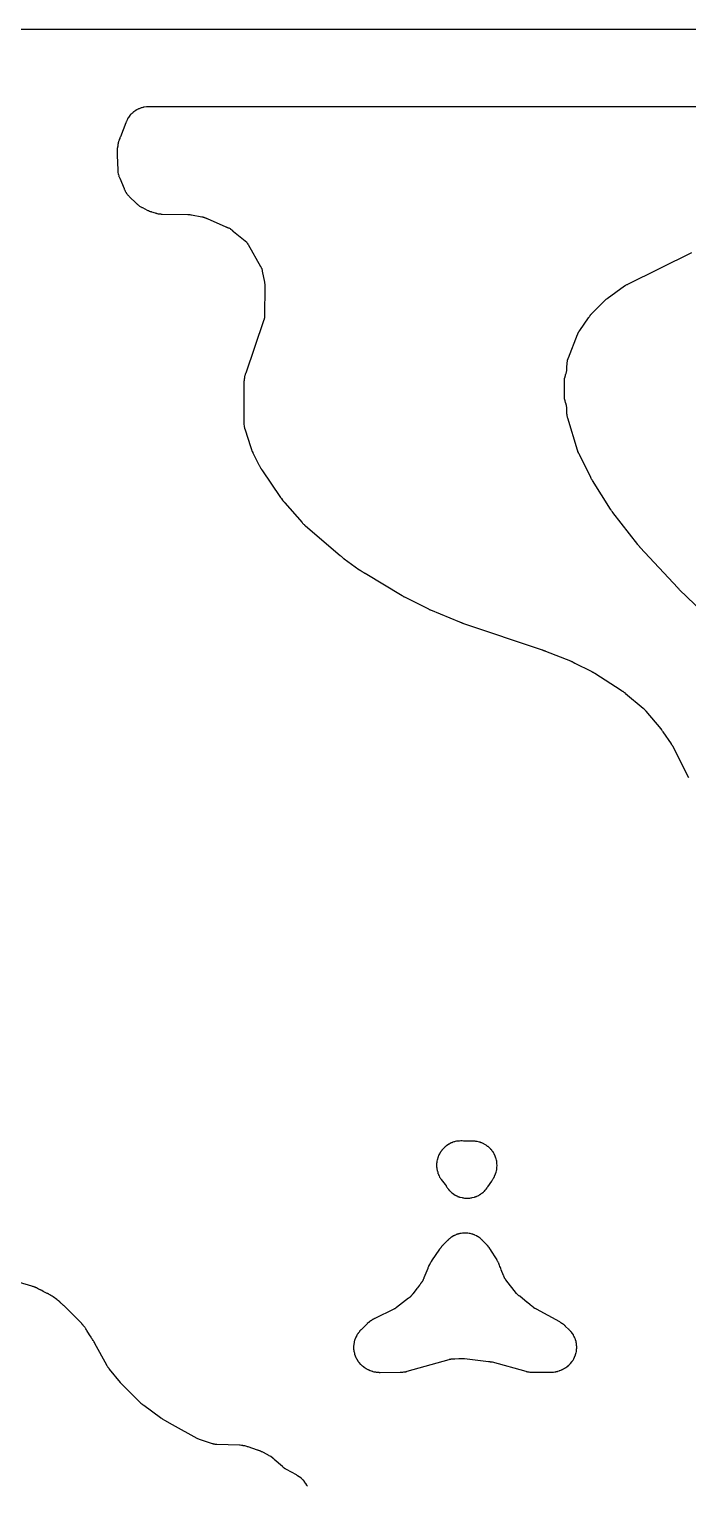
# Model space of a CAD drawing. Header units: millimetres. Extents: x 0 to 300, y 0 to 300.
# Drawn here: x 103.8 to 171.6, y 150 to 300.1 of the extents above; entities that cross this region are included whole.
import ezdxf

# ---------------------------------------------------------------- set-up
doc = ezdxf.new("R2010")
doc.units = ezdxf.units.MM
doc.layers.add('CUT', color=7, linetype='CONTINUOUS')

msp = doc.modelspace()

# ---------------------------------------------------------------- linework, layer by layer
at = {"layer": 'CUT'}
for points in [[(0.57, 300.05), (299.43, 300.05)], [(180.23, 292.05), (116.07, 292.05), (116.03, 292.05), (115.89, 292.04), (115.86, 292.04), (115.62, 292.01), (115.56, 292), (115.55, 291.99), (115.52, 291.98), (115.51, 291.98), (115.41, 291.96), (115.33, 291.93), (115.11, 291.85), (115.05, 291.83), (115.01, 291.81), (114.93, 291.77), (114.89, 291.75), (114.88, 291.75), (114.84, 291.73), (114.79, 291.69), (114.76, 291.67), (114.73, 291.66), (114.73, 291.65), (114.71, 291.64), (114.7, 291.63), (114.66, 291.6), (114.56, 291.52), (114.55, 291.51), (114.51, 291.49), (114.48, 291.46), (114.46, 291.45), (114.42, 291.41), (114.37, 291.36), (114.32, 291.32), (114.27, 291.28), (114.23, 291.24), (114.13, 291.11), (114.12, 291.09), (113.99, 290.91), (113.97, 290.87), (113.91, 290.77), (113.87, 290.71), (113.85, 290.65), (113.84, 290.62), (113.81, 290.55), (113.8, 290.53), (113.78, 290.49), (113.77, 290.47), (113.77, 290.46), (113.75, 290.41), (113.75, 290.4), (113.19, 288.95), (113.18, 288.93), (113.14, 288.85), (113.13, 288.81), (113.12, 288.8), (113.12, 288.79), (113.07, 288.67), (113.06, 288.64), (113.05, 288.61), (113, 288.47), (113, 288.46), (112.99, 288.43), (112.99, 288.42), (112.97, 288.37), (112.97, 288.36), (112.97, 288.34), (112.96, 288.31), (112.96, 288.3), (112.95, 288.26), (112.93, 288.18), (112.93, 288.11), (112.93, 288.1), (112.91, 287.97), (112.91, 287.95), (112.9, 287.93), (112.89, 287.89), (112.88, 287.84), (112.87, 287.78), (112.85, 287.54), (112.85, 287.49), (112.85, 287.42), (112.84, 287.23), (112.84, 287.2), (112.84, 287.07), (112.84, 287.04), (112.91, 285.57), (112.91, 285.5), (112.91, 285.44), (112.92, 285.38), (112.92, 285.37), (112.92, 285.36), (112.93, 285.32), (112.97, 285.12), (112.98, 285.09), (113.02, 284.94), (113.03, 284.93), (113.04, 284.88), (113.06, 284.82), (113.08, 284.78), (113.08, 284.77), (113.12, 284.69), (113.57, 283.64), (113.58, 283.6), (113.59, 283.57), (113.61, 283.52), (113.63, 283.47), (113.69, 283.37), (113.72, 283.3), (113.75, 283.25), (113.78, 283.21), (113.79, 283.19), (113.81, 283.17), (113.83, 283.13), (113.86, 283.09), (113.93, 283.01), (113.97, 282.96), (114.01, 282.92), (114.02, 282.92), (114.06, 282.87), (114.09, 282.82), (114.14, 282.78), (114.8, 282.14), (114.82, 282.13), (114.83, 282.12), (114.85, 282.1), (114.87, 282.07), (114.96, 281.99), (115, 281.96), (115.17, 281.83), (115.23, 281.79), (115.35, 281.72), (115.38, 281.7), (115.4, 281.69), (115.43, 281.68), (115.45, 281.67), (115.95, 281.41), (116.01, 281.38), (116.05, 281.37), (116.06, 281.36), (116.07, 281.36), (116.1, 281.34), (116.15, 281.31), (116.2, 281.29), (116.26, 281.27), (116.3, 281.26), (116.32, 281.25), (116.35, 281.25), (116.4, 281.23), (116.78, 281.12), (116.84, 281.1), (116.9, 281.08), (116.93, 281.07), (116.99, 281.05), (117.06, 281.04), (117.11, 281.04), (117.12, 281.04), (117.13, 281.04), (117.24, 281.02), (117.28, 281.01), (117.29, 281.01), (117.33, 281.01), (117.38, 281), (117.44, 281), (117.48, 281), (120.12, 280.95), (120.16, 280.95), (120.2, 280.94), (120.27, 280.94), (120.35, 280.94), (120.44, 280.93), (120.51, 280.93), (121.57, 280.72), (121.6, 280.71), (121.64, 280.7), (121.65, 280.7), (121.66, 280.7), (121.67, 280.7), (121.71, 280.69), (121.72, 280.68), (121.77, 280.67), (121.78, 280.67), (121.8, 280.67), (121.82, 280.66), (121.83, 280.66), (121.85, 280.65), (121.91, 280.63), (121.93, 280.63), (121.94, 280.63), (121.98, 280.6), (122.03, 280.58), (122.09, 280.56), (122.12, 280.55), (124.04, 279.7), (124.09, 279.67), (124.11, 279.66), (124.13, 279.65), (124.14, 279.65), (124.15, 279.64), (124.23, 279.61), (124.24, 279.61), (124.25, 279.61), (124.26, 279.6), (124.29, 279.59), (124.32, 279.58), (124.35, 279.57), (124.37, 279.57), (124.41, 279.55), (124.43, 279.54), (124.44, 279.54), (124.48, 279.5), (124.49, 279.49), (124.52, 279.47), (124.53, 279.47), (124.53, 279.46), (124.54, 279.46), (124.55, 279.45), (124.57, 279.43), (124.59, 279.41), (124.6, 279.41), (124.62, 279.39), (124.64, 279.37), (124.66, 279.36), (124.69, 279.33), (124.7, 279.33), (124.71, 279.32), (124.72, 279.31), (124.74, 279.29), (124.75, 279.27), (124.76, 279.27), (124.78, 279.24), (124.82, 279.2), (126.03, 278.23), (126.05, 278.22), (126.06, 278.21), (126.08, 278.2), (126.12, 278.16), (126.16, 278.13), (126.17, 278.12), (126.21, 278.08), (126.25, 278.01), (126.32, 277.9), (126.34, 277.87), (127.62, 275.61), (127.63, 275.6), (127.64, 275.59), (127.65, 275.57), (127.67, 275.51), (127.68, 275.5), (127.68, 275.49), (127.69, 275.48), (127.7, 275.45), (127.74, 275.38), (127.76, 275.33), (127.78, 275.26), (127.78, 275.23), (127.79, 275.18), (127.8, 275.13), (128.02, 273.98), (128.02, 273.97), (128.03, 273.93), (128.03, 273.9), (128.05, 273.81), (128.06, 273.72), (128.06, 273.69), (128.06, 273.64), (128.07, 273.56), (128.04, 270.5), (128.04, 270.49), (128.04, 270.46), (128.04, 270.45), (128.03, 270.38), (128.03, 270.37), (128.02, 270.32), (128.02, 270.29), (128.02, 270.28), (128.01, 270.26), (128.01, 270.24), (128, 270.22), (128, 270.2), (128, 270.19), (127.99, 270.17), (127.98, 270.14), (127.97, 270.11), (127.96, 270.08), (127.94, 270.03), (127.94, 270.02), (126.09, 264.6), (126.08, 264.58), (126.06, 264.53), (126.05, 264.5), (126.04, 264.47), (126, 264.35), (125.98, 264.29), (125.97, 264.22), (125.97, 264.17), (125.97, 264.16), (125.96, 264.08), (125.95, 264.05), (125.93, 263.99), (125.92, 263.92), (125.92, 263.86), (125.92, 263.85), (125.91, 263.76), (125.91, 263.71), (125.91, 263.66), (125.9, 259.6), (125.9, 259.55), (125.9, 259.51), (125.91, 259.36), (125.91, 259.33), (125.93, 259.2), (125.93, 259.15), (125.93, 259.14), (125.94, 259.07), (125.96, 259.01), (125.98, 258.96), (126.01, 258.84), (126.02, 258.81), (126.03, 258.78), (126.59, 257.06), (126.6, 257.02), (126.6, 257.01), (126.6, 257), (126.6, 256.99), (126.61, 256.98), (126.61, 256.96), (126.62, 256.95), (126.63, 256.93), (126.63, 256.92), (126.64, 256.9), (126.64, 256.89), (126.65, 256.87), (126.66, 256.84), (126.66, 256.83), (126.67, 256.83), (126.67, 256.82), (126.67, 256.81), (126.67, 256.8), (126.68, 256.79), (126.68, 256.77), (126.68, 256.76), (126.69, 256.74), (126.7, 256.7), (126.72, 256.65), (126.73, 256.63), (126.76, 256.56), (126.81, 256.45), (126.82, 256.41), (127.44, 255.17), (127.47, 255.13), (127.5, 255.08), (127.66, 254.81), (127.67, 254.8), (127.68, 254.78), (127.69, 254.75), (127.71, 254.7), (127.74, 254.65), (129.67, 251.81), (129.71, 251.77), (129.73, 251.75), (129.75, 251.73), (129.76, 251.72), (129.77, 251.7), (129.88, 251.54), (129.91, 251.5), (129.93, 251.49), (129.94, 251.48), (129.96, 251.44), (130, 251.4), (130.05, 251.36), (130.07, 251.35), (130.07, 251.34), (130.09, 251.31), (130.1, 251.31), (130.11, 251.29), (130.13, 251.28), (130.13, 251.27), (131.91, 249.22), (131.94, 249.17), (131.97, 249.13), (132.01, 249.1), (132.02, 249.09), (132.05, 249.07), (132.06, 249.05), (132.11, 249.01), (132.13, 248.99), (132.15, 248.96), (132.23, 248.89), (132.24, 248.88), (135.81, 245.83), (135.85, 245.81), (135.87, 245.79), (135.93, 245.75), (135.95, 245.74), (135.99, 245.69), (136, 245.69), (136.04, 245.65), (136.07, 245.62), (136.09, 245.61), (136.13, 245.57), (136.17, 245.54), (136.18, 245.53), (136.2, 245.52), (136.23, 245.5), (137.75, 244.39), (137.76, 244.39), (137.78, 244.38), (137.79, 244.37), (137.83, 244.34), (137.86, 244.31), (137.9, 244.28), (137.95, 244.25), (137.98, 244.24), (138, 244.22), (138.01, 244.22), (138.02, 244.21), (138.05, 244.2), (138.07, 244.18), (138.09, 244.17), (138.12, 244.15), (138.19, 244.1), (138.25, 244.07), (138.27, 244.06), (138.3, 244.05), (138.34, 244.02), (138.36, 244.01), (138.38, 244), (142.21, 241.71), (142.24, 241.69), (142.3, 241.64), (142.31, 241.63), (142.33, 241.62), (142.37, 241.59), (142.43, 241.56), (144.79, 240.4), (144.84, 240.36), (144.9, 240.33), (144.94, 240.32), (144.95, 240.31), (144.96, 240.31), (144.98, 240.29), (145, 240.28), (145.08, 240.25), (145.12, 240.24), (148.1, 238.99), (148.18, 238.96), (148.2, 238.96), (148.21, 238.95), (148.27, 238.93), (148.28, 238.93), (148.29, 238.93), (148.3, 238.92), (148.34, 238.91), (148.37, 238.89), (148.39, 238.88), (148.4, 238.88), (148.43, 238.86), (148.44, 238.86), (148.47, 238.85), (148.51, 238.83), (156.62, 236.13), (156.67, 236.11), (156.7, 236.09), (156.72, 236.09), (156.73, 236.08), (156.75, 236.07), (156.77, 236.06), (156.78, 236.06), (156.79, 236.05), (156.82, 236.04), (156.85, 236.03), (156.87, 236.02), (156.88, 236.02), (156.9, 236.01), (156.93, 236), (156.96, 235.99), (159.54, 234.97), (159.56, 234.97), (159.59, 234.96), (159.59, 234.95), (159.61, 234.94), (159.62, 234.94), (159.63, 234.93), (159.67, 234.92), (159.68, 234.92), (159.69, 234.91), (159.7, 234.91), (159.71, 234.9), (159.72, 234.9), (159.76, 234.87), (159.79, 234.86), (159.82, 234.84), (159.85, 234.83), (159.86, 234.82), (159.88, 234.81), (159.9, 234.79), (159.95, 234.76), (159.97, 234.75), (160, 234.74), (161.66, 233.91), (161.67, 233.91), (161.69, 233.9), (161.71, 233.89), (161.72, 233.88), (161.75, 233.87), (161.77, 233.85), (161.79, 233.84), (161.8, 233.84), (161.82, 233.83), (161.83, 233.83), (161.84, 233.82), (161.85, 233.82), (161.86, 233.81), (161.87, 233.81), (161.88, 233.8), (161.89, 233.8), (161.9, 233.79), (161.91, 233.79), (161.93, 233.77), (161.95, 233.76), (161.96, 233.75), (161.97, 233.75), (161.98, 233.74), (161.99, 233.74), (162, 233.73), (162.02, 233.72), (162.03, 233.72), (162.04, 233.71), (162.05, 233.71), (162.06, 233.7), (164.75, 231.95), (164.76, 231.94), (164.77, 231.93), (164.79, 231.92), (164.82, 231.9), (164.84, 231.89), (164.85, 231.89), (164.87, 231.87), (164.89, 231.87), (164.9, 231.86), (164.92, 231.85), (164.93, 231.85), (164.95, 231.82), (164.99, 231.8), (165, 231.8), (165.01, 231.79), (165.03, 231.77), (165.04, 231.77), (165.04, 231.76), (165.06, 231.75), (165.08, 231.73), (165.09, 231.72), (165.11, 231.71), (165.12, 231.7), (165.13, 231.69), (165.16, 231.67), (165.19, 231.65), (165.19, 231.64), (165.22, 231.62), (167.01, 230.12), (167.07, 230.07), (167.08, 230.06), (167.1, 230.05), (167.12, 230.02), (167.14, 229.99), (167.18, 229.94), (167.22, 229.9), (167.25, 229.87), (167.29, 229.83), (167.3, 229.81), (168.84, 227.98), (168.91, 227.89), (168.96, 227.83), (168.99, 227.77), (169, 227.74), (169.04, 227.67), (169.9, 226.42), (169.9, 226.41), (169.92, 226.4), (169.92, 226.39), (169.93, 226.37), (169.95, 226.35), (169.97, 226.33), (169.97, 226.32), (169.99, 226.29), (170, 226.28), (170.01, 226.27), (170.02, 226.26), (170.04, 226.23), (170.04, 226.22), (170.07, 226.19), (170.08, 226.18), (170.08, 226.17), (170.09, 226.14), (170.1, 226.12), (170.12, 226.09), (170.14, 226.05), (170.16, 226), (170.17, 225.99), (170.18, 225.95), (171.69, 222.97)], [(182.37, 231.21), (170.78, 242.31), (170.77, 242.31), (170.73, 242.35), (170.68, 242.4), (170.67, 242.4), (170.67, 242.41), (170.63, 242.46), (170.6, 242.5), (166.73, 246.66), (166.71, 246.69), (166.7, 246.69), (166.69, 246.7), (166.69, 246.71), (166.67, 246.73), (166.65, 246.75), (166.61, 246.79), (166.61, 246.8), (166.59, 246.82), (166.57, 246.84), (166.55, 246.87), (166.51, 246.91), (166.47, 246.96), (163.91, 250.25), (163.88, 250.28), (163.88, 250.29), (163.86, 250.32), (163.83, 250.36), (163.82, 250.37), (163.8, 250.4), (163.77, 250.44), (163.73, 250.5), (163.71, 250.52), (163.7, 250.54), (163.7, 250.55), (163.68, 250.57), (163.67, 250.6), (161.8, 253.55), (161.76, 253.61), (161.75, 253.62), (161.74, 253.64), (161.73, 253.65), (161.71, 253.68), (161.7, 253.69), (161.67, 253.78), (161.64, 253.86), (160.46, 256.24), (160.43, 256.29), (160.39, 256.35), (160.38, 256.36), (160.35, 256.43), (160.31, 256.53), (160.31, 256.54), (160.3, 256.56), (160.29, 256.59), (160.28, 256.61), (160.28, 256.62), (160.27, 256.64), (160.26, 256.66), (160.26, 256.67), (160.25, 256.69), (159.25, 259.99), (159.23, 260.03), (159.23, 260.05), (159.22, 260.07), (159.22, 260.1), (159.22, 260.11), (159.21, 260.18), (159.21, 260.23), (159.19, 260.32), (159.18, 260.41), (159.18, 260.43), (159.18, 260.45), (159.16, 260.94), (159.16, 261.01), (159.16, 261.07), (159.15, 261.12), (159.14, 261.17), (159.14, 261.2), (159.13, 261.25), (159.12, 261.3), (159.11, 261.35), (159.09, 261.4), (159.08, 261.41), (159.04, 261.58), (159.04, 261.59), (158.99, 261.78), (158.98, 261.81), (158.97, 261.83), (158.97, 261.84), (158.96, 261.87), (158.96, 261.89), (158.95, 261.9), (158.94, 261.94), (158.93, 261.97), (158.92, 262.02), (158.92, 262.05), (158.91, 262.18), (158.91, 263.83), (158.92, 263.9), (158.93, 263.96), (158.94, 264.02), (158.94, 264.05), (158.94, 264.08), (158.94, 264.09), (158.95, 264.11), (158.95, 264.12), (158.96, 264.14), (158.97, 264.17), (158.98, 264.2), (158.98, 264.22), (158.99, 264.25), (158.99, 264.26), (158.99, 264.27), (159, 264.3), (159.01, 264.34), (159.03, 264.42), (159.03, 264.43), (159.07, 264.54), (159.08, 264.57), (159.09, 264.6), (159.11, 264.66), (159.13, 264.72), (159.14, 264.77), (159.14, 264.78), (159.14, 264.79), (159.15, 264.85), (159.15, 264.91), (159.15, 264.92), (159.16, 265.04), (159.16, 265.05), (159.16, 265.08), (159.16, 265.09), (159.21, 265.74), (159.21, 265.75), (159.22, 265.83), (159.22, 265.85), (159.22, 265.89), (159.23, 265.91), (159.24, 265.96), (159.24, 265.97), (159.25, 265.99), (159.26, 266.03), (159.27, 266.05), (159.29, 266.1), (159.31, 266.15), (159.32, 266.2), (160.26, 268.58), (160.28, 268.61), (160.29, 268.63), (160.29, 268.64), (160.31, 268.68), (160.31, 268.69), (160.32, 268.71), (160.32, 268.72), (160.33, 268.74), (160.33, 268.75), (160.34, 268.76), (160.34, 268.77), (160.35, 268.78), (160.35, 268.79), (160.36, 268.8), (160.37, 268.81), (160.37, 268.82), (160.38, 268.83), (160.39, 268.84), (160.4, 268.86), (160.42, 268.89), (160.42, 268.9), (160.43, 268.91), (160.43, 268.92), (160.44, 268.93), (160.46, 268.95), (160.47, 268.98), (160.48, 268.99), (160.48, 269), (160.49, 269.01), (161.4, 270.32), (161.41, 270.33), (161.46, 270.39), (161.5, 270.45), (161.52, 270.48), (161.54, 270.51), (161.56, 270.55), (161.57, 270.56), (161.6, 270.59), (161.61, 270.61), (161.64, 270.64), (161.65, 270.65), (161.69, 270.7), (161.71, 270.73), (161.73, 270.75), (161.74, 270.75), (163.08, 272.11), (163.12, 272.15), (163.13, 272.16), (163.17, 272.2), (163.18, 272.2), (163.19, 272.21), (163.23, 272.24), (163.27, 272.28), (163.28, 272.28), (163.32, 272.32), (165.1, 273.6), (165.11, 273.6), (165.12, 273.61), (165.17, 273.63), (165.22, 273.66), (165.23, 273.67), (165.24, 273.67), (165.29, 273.7), (165.35, 273.74), (165.4, 273.76), (165.44, 273.78), (172.02, 277.03)], [(132.46, 149.96), (132.43, 150), (132.43, 150.01), (132.41, 150.04), (132.4, 150.05), (132.39, 150.06), (132.28, 150.25), (132.26, 150.29), (132.16, 150.43), (132.13, 150.46), (132.03, 150.58), (131.99, 150.62), (131.95, 150.66), (131.83, 150.76), (131.81, 150.78), (131.65, 150.9), (131.61, 150.93), (131.43, 151.04), (131.38, 151.08), (131.32, 151.12), (130.3, 151.67), (130.23, 151.71), (130.22, 151.72), (130.2, 151.73), (130.19, 151.74), (130.18, 151.74), (130.16, 151.75), (130.16, 151.76), (130.14, 151.77), (130.13, 151.77), (130.12, 151.78), (130.11, 151.79), (130.1, 151.8), (130.09, 151.8), (130.08, 151.81), (130.07, 151.82), (130.02, 151.85), (130.01, 151.86), (130, 151.87), (130, 151.88), (129.96, 151.92), (129.91, 151.96), (129.9, 151.96), (129.9, 151.97), (129.89, 151.98), (129.87, 151.99), (129.04, 152.73), (129.03, 152.73), (128.99, 152.77), (128.94, 152.81), (128.93, 152.81), (128.92, 152.83), (128.87, 152.87), (128.67, 153.02), (128.62, 153.05), (128.52, 153.11), (128.47, 153.14), (128.42, 153.16), (128.39, 153.17), (128.38, 153.18), (128.37, 153.18), (127.79, 153.49), (127.75, 153.5), (127.75, 153.51), (127.74, 153.51), (127.73, 153.52), (127.72, 153.52), (127.7, 153.53), (127.66, 153.56), (127.62, 153.57), (127.6, 153.58), (127.57, 153.59), (127.55, 153.6), (127.54, 153.6), (127.42, 153.65), (127.38, 153.66), (127.36, 153.67), (127.35, 153.67), (127.34, 153.67), (127.31, 153.68), (126.34, 154.01), (126.3, 154.02), (126.26, 154.03), (126.2, 154.05), (126.01, 154.11), (125.95, 154.13), (125.88, 154.14), (125.85, 154.14), (125.82, 154.14), (125.79, 154.15), (125.76, 154.16), (125.67, 154.17), (125.65, 154.17), (125.53, 154.18), (125.48, 154.18), (125.46, 154.18), (123.13, 154.25), (123.11, 154.25), (123.06, 154.25), (123.03, 154.26), (122.97, 154.27), (122.96, 154.27), (122.89, 154.28), (122.87, 154.28), (122.86, 154.29), (122.81, 154.3), (122.79, 154.3), (122.77, 154.31), (122.74, 154.32), (122.68, 154.34), (121.35, 154.79), (121.25, 154.82), (121.17, 154.85), (121.11, 154.88), (118.55, 156.27), (117.77, 156.74), (117.53, 156.88), (117.51, 156.89), (117.39, 156.96), (117.38, 156.97), (117.37, 156.98), (117.36, 156.98), (117.35, 156.99), (117.33, 157), (115.6, 158.27), (115.58, 158.29), (115.56, 158.31), (115.54, 158.32), (115.51, 158.35), (115.46, 158.38), (115.45, 158.38), (115.43, 158.4), (115.41, 158.41), (115.41, 158.42), (115.39, 158.43), (115.38, 158.43), (115.36, 158.45), (115.35, 158.45), (115.34, 158.46), (115.33, 158.47), (115.33, 158.48), (115.32, 158.48), (115.31, 158.49), (115.31, 158.5), (115.29, 158.52), (115.27, 158.54), (113.24, 160.58), (113.2, 160.62), (113.2, 160.63), (112.07, 162.03), (112.06, 162.03), (112.05, 162.04), (112.04, 162.05), (112.04, 162.06), (112.03, 162.07), (112, 162.12), (111.96, 162.17), (111.93, 162.2), (111.91, 162.22), (111.91, 162.23), (111.9, 162.24), (111.89, 162.25), (111.88, 162.26), (111.86, 162.29), (111.85, 162.3), (111.85, 162.31), (111.82, 162.37), (111.8, 162.4), (111.79, 162.41), (111.79, 162.42), (111.78, 162.43), (110.57, 164.68), (110.54, 164.73), (110.5, 164.78), (110.47, 164.83), (110.46, 164.86), (110.45, 164.88), (110.42, 164.93), (110.38, 164.98), (110.31, 165.06), (110.27, 165.13), (110.26, 165.16), (110.25, 165.18), (110.22, 165.22), (110.19, 165.27), (110.17, 165.3), (110, 165.55), (109.99, 165.56), (109.74, 166), (109.73, 166.02), (109.7, 166.06), (109.7, 166.07), (109.62, 166.19), (109.6, 166.23), (109.59, 166.24), (109.59, 166.25), (109.57, 166.29), (109.53, 166.33), (109.49, 166.37), (109.49, 166.38), (109.46, 166.41), (109.45, 166.43), (109.39, 166.5), (109.38, 166.5), (109.37, 166.51), (109.35, 166.55), (109.31, 166.59), (109.24, 166.66), (109.23, 166.67), (109.22, 166.68), (109.22, 166.69), (109.2, 166.71), (109.13, 166.79), (109.11, 166.82), (109.09, 166.85), (109.05, 166.9), (109.01, 166.94), (108.97, 166.98), (108.94, 167), (108.92, 167.02), (108.9, 167.04), (108.9, 167.05), (108.04, 167.89), (107.39, 168.55), (107.34, 168.59), (107.3, 168.62), (107.29, 168.63), (107.26, 168.64), (107.25, 168.65), (107.23, 168.67), (107.21, 168.69), (107.19, 168.71), (107.15, 168.75), (107.1, 168.8), (107.06, 168.84), (107.03, 168.86), (107.01, 168.88), (106.99, 168.9), (106.97, 168.93), (106.88, 169.01), (106.86, 169.03), (106.82, 169.06), (106.71, 169.14), (106.69, 169.15), (106.66, 169.17), (106.63, 169.19), (106.25, 169.48), (106.22, 169.5), (106.19, 169.52), (106.18, 169.53), (106.1, 169.58), (106.09, 169.58), (106.04, 169.61), (105.91, 169.69), (105.86, 169.72), (105.85, 169.72), (105.82, 169.74), (105.81, 169.75), (105.8, 169.76), (105.78, 169.77), (105.76, 169.78), (105.7, 169.8), (105.68, 169.81), (105.64, 169.82), (105.25, 170.03), (105.09, 170.12), (105.03, 170.15), (105.02, 170.15), (105, 170.16), (104.99, 170.16), (104.99, 170.17), (104.98, 170.17), (104.97, 170.18), (104.92, 170.2), (104.91, 170.2), (104.85, 170.23), (104.83, 170.24), (104.8, 170.26), (104.71, 170.31), (104.69, 170.32), (104.68, 170.33), (104.67, 170.34), (104.66, 170.34), (104.62, 170.37), (104.58, 170.39), (104.57, 170.39), (104.54, 170.4), (104.53, 170.41), (104.52, 170.41), (104.47, 170.43), (104.46, 170.43), (104.45, 170.43), (104.44, 170.44), (104.42, 170.45), (104.41, 170.45), (104.38, 170.46), (104.34, 170.48), (104.3, 170.49), (104.26, 170.51), (104.2, 170.53), (104.14, 170.55), (104.08, 170.56), (101.88, 171.22)]]:
    msp.add_lwpolyline(points, dxfattribs=at)
for points in [[(145.83, 182.4), (145.87, 182.3), (145.88, 182.26), (145.88, 182.25), (145.89, 182.23), (145.89, 182.22), (145.89, 182.2), (145.89, 182.19), (145.91, 182.15), (145.91, 182.14), (145.93, 182.1), (145.93, 182.09), (145.93, 182.08), (145.95, 182.04), (145.95, 182.03), (145.96, 182.01), (145.97, 181.99), (145.98, 181.98), (145.99, 181.96), (146.01, 181.92), (146.06, 181.81), (146.09, 181.77), (146.09, 181.76), (146.1, 181.75), (146.11, 181.72), (146.15, 181.67), (146.18, 181.61), (146.2, 181.6), (146.21, 181.59), (146.23, 181.57), (146.23, 181.56), (146.62, 181.03), (146.72, 180.9), (146.73, 180.89), (146.74, 180.87), (146.74, 180.86), (146.75, 180.86), (146.75, 180.85), (146.75, 180.84), (146.76, 180.82), (146.78, 180.8), (146.79, 180.77), (146.83, 180.72), (146.89, 180.66), (146.91, 180.63), (146.92, 180.62), (146.94, 180.6), (146.94, 180.59), (146.95, 180.57), (146.96, 180.56), (146.98, 180.54), (146.98, 180.53), (146.99, 180.52), (147, 180.51), (147.01, 180.5), (147.02, 180.48), (147.02, 180.47), (147.04, 180.46), (147.06, 180.44), (147.06, 180.43), (147.07, 180.43), (147.08, 180.42), (147.09, 180.41), (147.1, 180.4), (147.11, 180.39), (147.11, 180.38), (147.12, 180.38), (147.14, 180.36), (147.15, 180.35), (147.16, 180.34), (147.17, 180.33), (147.21, 180.28), (147.26, 180.24), (147.31, 180.2), (147.32, 180.19), (147.48, 180.07), (147.53, 180.04), (147.68, 179.95), (147.74, 179.91), (147.75, 179.91), (147.76, 179.91), (147.77, 179.9), (147.78, 179.9), (147.79, 179.89), (147.8, 179.89), (147.82, 179.87), (147.9, 179.83), (147.91, 179.82), (147.92, 179.82), (147.95, 179.81), (147.97, 179.8), (148.01, 179.79), (148.02, 179.78), (148.04, 179.78), (148.05, 179.77), (148.09, 179.76), (148.11, 179.75), (148.16, 179.74), (148.17, 179.74), (148.18, 179.74), (148.38, 179.69), (148.45, 179.67), (148.5, 179.67), (148.52, 179.67), (148.53, 179.67), (148.63, 179.65), (148.67, 179.64), (148.69, 179.64), (148.72, 179.64), (148.73, 179.64), (148.85, 179.63), (148.93, 179.63), (149.06, 179.64), (149.07, 179.64), (149.1, 179.64), (149.12, 179.64), (149.16, 179.65), (149.26, 179.67), (149.27, 179.67), (149.29, 179.67), (149.34, 179.67), (149.41, 179.69), (149.62, 179.74), (149.64, 179.75), (149.69, 179.76), (149.7, 179.76), (149.71, 179.76), (149.75, 179.77), (149.8, 179.79), (149.85, 179.81), (149.9, 179.83), (150.02, 179.89), (150.04, 179.9), (150.08, 179.92), (150.15, 179.96), (150.2, 180), (150.21, 180), (150.23, 180.02), (150.24, 180.02), (150.25, 180.03), (150.28, 180.05), (150.29, 180.06), (150.32, 180.07), (150.43, 180.15), (150.46, 180.18), (150.47, 180.18), (150.47, 180.19), (150.48, 180.19), (150.49, 180.2), (150.51, 180.22), (150.53, 180.23), (150.57, 180.26), (150.63, 180.32), (150.66, 180.35), (150.69, 180.37), (150.77, 180.46), (150.8, 180.5), (150.83, 180.54), (150.84, 180.55), (150.95, 180.71), (151, 180.76), (151.03, 180.81), (151.43, 181.39), (151.48, 181.46), (151.51, 181.52), (151.51, 181.53), (151.54, 181.57), (151.55, 181.59), (151.57, 181.65), (151.59, 181.67), (151.61, 181.7), (151.63, 181.72), (151.65, 181.75), (151.68, 181.79), (151.7, 181.84), (151.71, 181.88), (151.72, 181.89), (151.73, 181.92), (151.74, 181.94), (151.75, 181.98), (151.76, 182), (151.77, 182.02), (151.78, 182.03), (151.79, 182.05), (151.79, 182.06), (151.8, 182.07), (151.81, 182.1), (151.82, 182.12), (151.83, 182.15), (151.83, 182.16), (151.84, 182.18), (151.85, 182.2), (151.85, 182.21), (151.86, 182.23), (151.86, 182.25), (151.87, 182.26), (151.87, 182.29), (151.88, 182.3), (151.91, 182.44), (151.93, 182.49), (151.94, 182.55), (151.97, 182.79), (151.97, 182.82), (151.98, 182.97), (151.98, 183.05), (151.97, 183.18), (151.97, 183.19), (151.97, 183.22), (151.97, 183.24), (151.96, 183.28), (151.94, 183.38), (151.94, 183.39), (151.94, 183.41), (151.94, 183.46), (151.92, 183.54), (151.88, 183.7), (151.86, 183.76), (151.79, 183.97), (151.78, 183.99), (151.76, 184.04), (151.75, 184.05), (151.74, 184.07), (151.73, 184.09), (151.73, 184.1), (151.72, 184.12), (151.71, 184.13), (151.71, 184.14), (151.7, 184.15), (151.7, 184.16), (151.69, 184.18), (151.67, 184.2), (151.65, 184.24), (151.56, 184.39), (151.52, 184.45), (151.46, 184.52), (151.45, 184.54), (151.43, 184.57), (151.4, 184.6), (151.39, 184.62), (151.35, 184.66), (151.33, 184.69), (151.31, 184.71), (151.27, 184.76), (151.23, 184.8), (151.18, 184.84), (151.13, 184.88), (151.09, 184.91), (151.08, 184.91), (151.05, 184.94), (151.05, 184.95), (151.01, 184.97), (150.86, 185.08), (150.79, 185.13), (150.64, 185.21), (150.61, 185.23), (150.41, 185.32), (150.38, 185.33), (150.36, 185.34), (150.33, 185.35), (150.3, 185.36), (150.27, 185.37), (150.25, 185.38), (150.24, 185.38), (150.23, 185.39), (150.22, 185.39), (150.21, 185.39), (150.18, 185.4), (150.16, 185.4), (149.94, 185.46), (149.86, 185.48), (149.79, 185.48), (149.78, 185.48), (149.71, 185.49), (149.67, 185.49), (149.47, 185.5), (149.43, 185.5), (148.86, 185.49), (148.78, 185.49), (148.75, 185.49), (148.73, 185.5), (148.68, 185.5), (148.67, 185.5), (148.66, 185.5), (148.61, 185.51), (148.58, 185.51), (148.57, 185.51), (148.55, 185.51), (148.54, 185.51), (148.51, 185.51), (148.39, 185.53), (148.35, 185.53), (148.31, 185.53), (148.3, 185.53), (148.26, 185.53), (148.12, 185.52), (148.07, 185.52), (148.04, 185.52), (148.03, 185.52), (147.99, 185.52), (147.97, 185.52), (147.95, 185.52), (147.91, 185.51), (147.87, 185.51), (147.79, 185.5), (147.65, 185.47), (147.58, 185.45), (147.53, 185.43), (147.42, 185.39), (147.39, 185.38), (147.38, 185.37), (147.36, 185.36), (147.35, 185.36), (147.34, 185.36), (147.32, 185.35), (147.28, 185.34), (147.23, 185.32), (147.19, 185.3), (147.18, 185.29), (147.17, 185.29), (147.16, 185.28), (147.15, 185.27), (147.14, 185.26), (147.13, 185.26), (147.08, 185.23), (147.03, 185.2), (147.01, 185.19), (147, 185.18), (146.99, 185.18), (146.97, 185.17), (146.96, 185.16), (146.95, 185.16), (146.93, 185.14), (146.9, 185.12), (146.76, 185.03), (146.75, 185.03), (146.72, 185.01), (146.67, 184.97), (146.63, 184.93), (146.59, 184.89), (146.54, 184.84), (146.52, 184.82), (146.39, 184.68), (146.38, 184.67), (146.34, 184.63), (146.3, 184.58), (146.29, 184.57), (146.28, 184.56), (146.24, 184.51), (146.21, 184.48), (146.21, 184.47), (146.19, 184.44), (146.18, 184.42), (146.16, 184.38), (146.13, 184.33), (146.12, 184.32), (146.11, 184.31), (146.1, 184.29), (146.09, 184.27), (146.08, 184.26), (146.08, 184.25), (146.07, 184.24), (146.06, 184.23), (146.04, 184.2), (145.99, 184.1), (145.99, 184.09), (145.98, 184.07), (145.96, 184.03), (145.95, 184), (145.92, 183.93), (145.9, 183.86), (145.89, 183.83), (145.84, 183.65), (145.83, 183.63), (145.82, 183.59), (145.81, 183.58), (145.78, 183.44), (145.77, 183.39), (145.77, 183.38), (145.77, 183.37), (145.76, 183.31), (145.75, 183.21), (145.75, 183.15), (145.75, 182.91), (145.75, 182.86), (145.76, 182.75), (145.77, 182.69), (145.77, 182.68), (145.77, 182.67), (145.78, 182.63), (145.79, 182.62), (145.79, 182.61), (145.8, 182.56), (145.8, 182.53), (145.81, 182.48), (145.81, 182.46)], [(137.28, 163.68), (137.29, 163.64), (137.29, 163.63), (137.29, 163.61), (137.31, 163.55), (137.36, 163.4), (137.37, 163.38), (137.38, 163.35), (137.39, 163.32), (137.41, 163.28), (137.43, 163.23), (137.45, 163.2), (137.46, 163.18), (137.47, 163.17), (137.47, 163.16), (137.47, 163.15), (137.48, 163.13), (137.49, 163.12), (137.5, 163.1), (137.54, 163.04), (137.56, 163.01), (137.57, 162.99), (137.58, 162.97), (137.59, 162.96), (137.59, 162.95), (137.59, 162.94), (137.62, 162.89), (137.64, 162.87), (137.65, 162.86), (137.69, 162.81), (137.69, 162.8), (137.71, 162.78), (137.71, 162.77), (137.72, 162.75), (137.73, 162.74), (137.74, 162.74), (137.75, 162.73), (137.76, 162.71), (137.76, 162.7), (137.77, 162.69), (137.89, 162.55), (137.91, 162.54), (137.92, 162.53), (137.93, 162.52), (137.94, 162.51), (137.98, 162.47), (138.07, 162.38), (138.1, 162.36), (138.12, 162.35), (138.21, 162.29), (138.24, 162.26), (138.25, 162.25), (138.27, 162.23), (138.29, 162.21), (138.3, 162.21), (138.31, 162.2), (138.32, 162.2), (138.34, 162.19), (138.35, 162.18), (138.37, 162.17), (138.39, 162.16), (138.4, 162.15), (138.42, 162.13), (138.44, 162.12), (138.45, 162.12), (138.46, 162.11), (138.47, 162.11), (138.48, 162.1), (138.49, 162.09), (138.5, 162.09), (138.51, 162.08), (138.53, 162.07), (138.67, 162), (138.7, 161.99), (138.71, 161.99), (138.72, 161.98), (138.73, 161.97), (138.74, 161.97), (138.75, 161.96), (138.77, 161.95), (138.8, 161.94), (138.81, 161.93), (138.82, 161.93), (138.85, 161.92), (138.87, 161.9), (138.92, 161.88), (139.12, 161.81), (139.14, 161.81), (139.16, 161.8), (139.2, 161.79), (139.3, 161.76), (139.35, 161.75), (139.4, 161.74), (139.42, 161.74), (139.45, 161.73), (139.54, 161.72), (139.55, 161.72), (139.64, 161.71), (139.65, 161.71), (139.66, 161.7), (139.67, 161.7), (139.68, 161.7), (139.69, 161.7), (139.7, 161.7), (139.71, 161.7), (139.74, 161.7), (139.75, 161.7), (139.79, 161.7), (139.81, 161.7), (139.82, 161.7), (139.83, 161.69), (139.86, 161.69), (139.9, 161.69), (139.91, 161.69), (139.94, 161.69), (139.95, 161.69), (142, 161.7), (142.01, 161.7), (142.04, 161.7), (142.08, 161.7), (142.15, 161.7), (142.19, 161.71), (142.23, 161.71), (142.24, 161.71), (142.25, 161.71), (142.26, 161.72), (142.28, 161.72), (142.39, 161.74), (142.43, 161.74), (142.44, 161.74), (142.45, 161.74), (142.49, 161.74), (142.56, 161.75), (142.58, 161.76), (142.61, 161.77), (142.62, 161.77), (142.63, 161.77), (142.65, 161.78), (142.68, 161.79), (142.7, 161.79), (142.71, 161.8), (142.72, 161.8), (147.06, 163.03), (147.09, 163.04), (147.1, 163.04), (147.16, 163.06), (147.21, 163.06), (147.23, 163.07), (147.25, 163.07), (147.3, 163.07), (147.38, 163.08), (147.43, 163.09), (147.55, 163.1), (147.61, 163.1), (147.63, 163.1), (148.04, 163.12), (148.38, 163.13), (148.41, 163.13), (148.42, 163.13), (148.44, 163.13), (148.45, 163.13), (148.46, 163.13), (148.51, 163.13), (148.56, 163.12), (148.57, 163.12), (148.63, 163.11), (148.64, 163.11), (151.1, 162.81), (151.17, 162.81), (151.18, 162.81), (151.19, 162.81), (151.2, 162.81), (151.22, 162.81), (151.27, 162.79), (151.29, 162.79), (151.31, 162.79), (151.32, 162.79), (151.34, 162.78), (151.36, 162.78), (151.37, 162.78), (151.38, 162.78), (151.39, 162.77), (151.4, 162.77), (151.41, 162.77), (151.47, 162.76), (154.95, 161.8), (154.98, 161.79), (155.03, 161.78), (155.05, 161.78), (155.06, 161.77), (155.12, 161.75), (155.15, 161.75), (155.16, 161.75), (155.17, 161.75), (155.18, 161.74), (155.19, 161.74), (155.2, 161.74), (155.21, 161.74), (155.25, 161.74), (155.37, 161.72), (155.38, 161.72), (155.39, 161.71), (155.4, 161.71), (155.42, 161.71), (155.46, 161.71), (155.49, 161.71), (155.5, 161.71), (155.51, 161.71), (155.52, 161.71), (155.53, 161.7), (155.6, 161.7), (155.61, 161.7), (155.63, 161.7), (156.46, 161.7), (157.5, 161.7), (157.53, 161.7), (157.58, 161.7), (157.59, 161.7), (157.65, 161.7), (157.66, 161.7), (157.68, 161.7), (157.7, 161.7), (157.71, 161.7), (157.72, 161.71), (157.77, 161.71), (157.78, 161.71), (157.94, 161.73), (157.95, 161.73), (157.96, 161.74), (157.98, 161.74), (157.99, 161.74), (158.01, 161.75), (158.02, 161.75), (158.03, 161.76), (158.04, 161.76), (158.08, 161.77), (158.09, 161.77), (158.12, 161.78), (158.14, 161.78), (158.15, 161.78), (158.16, 161.78), (158.21, 161.79), (158.21, 161.8), (158.24, 161.81), (158.38, 161.85), (158.42, 161.87), (158.43, 161.87), (158.45, 161.88), (158.56, 161.93), (158.58, 161.93), (158.6, 161.94), (158.62, 161.95), (158.63, 161.95), (158.67, 161.97), (158.68, 161.98), (158.69, 161.98), (158.71, 161.99), (158.72, 162), (158.73, 162), (158.74, 162.01), (158.75, 162.01), (158.76, 162.01), (158.76, 162.02), (158.77, 162.02), (158.78, 162.03), (158.79, 162.04), (158.83, 162.06), (158.95, 162.12), (159, 162.15), (159.01, 162.16), (159.06, 162.19), (159.16, 162.25), (159.19, 162.28), (159.2, 162.29), (159.32, 162.4), (159.33, 162.4), (159.34, 162.41), (159.35, 162.42), (159.37, 162.43), (159.39, 162.44), (159.42, 162.48), (159.43, 162.49), (159.44, 162.5), (159.45, 162.51), (159.52, 162.57), (159.54, 162.6), (159.55, 162.62), (159.67, 162.76), (159.7, 162.81), (159.71, 162.83), (159.74, 162.87), (159.77, 162.91), (159.78, 162.92), (159.79, 162.93), (159.81, 162.96), (159.84, 163.01), (159.84, 163.02), (159.87, 163.07), (159.88, 163.09), (159.89, 163.1), (159.9, 163.12), (159.91, 163.14), (159.91, 163.15), (159.92, 163.17), (159.93, 163.18), (159.94, 163.19), (159.95, 163.22), (159.95, 163.23), (159.96, 163.26), (159.97, 163.27), (159.97, 163.28), (159.98, 163.29), (159.98, 163.3), (159.98, 163.31), (159.99, 163.33), (160, 163.35), (160.01, 163.36), (160.02, 163.38), (160.02, 163.39), (160.02, 163.41), (160.03, 163.43), (160.04, 163.44), (160.06, 163.51), (160.06, 163.52), (160.09, 163.62), (160.1, 163.65), (160.1, 163.66), (160.11, 163.67), (160.11, 163.68), (160.15, 163.86), (160.15, 163.89), (160.15, 163.91), (160.15, 163.92), (160.15, 163.93), (160.16, 163.99), (160.17, 164.09), (160.17, 164.1), (160.17, 164.11), (160.18, 164.12), (160.18, 164.15), (160.18, 164.34), (160.18, 164.39), (160.18, 164.4), (160.18, 164.41), (160.18, 164.42), (160.17, 164.43), (160.16, 164.54), (160.16, 164.55), (160.16, 164.58), (160.16, 164.59), (160.16, 164.62), (160.15, 164.68), (160.13, 164.77), (160.13, 164.79), (160.12, 164.81), (160.12, 164.82), (160.12, 164.84), (160.11, 164.87), (160.06, 165.05), (160.04, 165.1), (160.02, 165.15), (160, 165.2), (159.99, 165.22), (159.98, 165.25), (159.97, 165.27), (159.96, 165.29), (159.96, 165.3), (159.96, 165.31), (159.95, 165.33), (159.9, 165.42), (159.89, 165.43), (159.86, 165.49), (159.85, 165.51), (159.85, 165.52), (159.84, 165.54), (159.74, 165.69), (159.73, 165.7), (159.7, 165.73), (159.7, 165.74), (159.64, 165.82), (159.6, 165.87), (159.59, 165.88), (159.56, 165.91), (159.55, 165.93), (159.51, 165.97), (159.46, 166.02), (159.43, 166.05), (159.42, 166.07), (159.4, 166.09), (159.38, 166.1), (159.35, 166.13), (159.04, 166.43), (159.03, 166.44), (159.01, 166.46), (159, 166.47), (158.99, 166.47), (158.98, 166.48), (158.96, 166.49), (158.95, 166.5), (158.95, 166.51), (158.88, 166.57), (158.86, 166.58), (158.85, 166.59), (158.85, 166.6), (158.84, 166.61), (158.83, 166.61), (158.82, 166.61), (158.79, 166.64), (158.78, 166.65), (158.74, 166.69), (158.71, 166.7), (158.7, 166.71), (158.69, 166.71), (158.67, 166.72), (158.66, 166.73), (158.64, 166.74), (158.56, 166.79), (158.55, 166.8), (158.54, 166.81), (158.52, 166.82), (158.51, 166.82), (158.5, 166.83), (158.49, 166.84), (158.43, 166.88), (156.04, 168.2), (156.02, 168.21), (156, 168.22), (155.98, 168.23), (155.96, 168.24), (155.9, 168.26), (155.89, 168.26), (155.89, 168.27), (155.88, 168.27), (155.87, 168.27), (155.85, 168.28), (155.83, 168.3), (155.82, 168.31), (155.81, 168.32), (155.79, 168.34), (155.77, 168.35), (155.76, 168.35), (155.75, 168.36), (155.74, 168.36), (155.73, 168.37), (155.7, 168.4), (155.68, 168.41), (155.65, 168.44), (155.56, 168.51), (155.38, 168.65), (155.1, 168.88), (155.09, 168.89), (154.31, 169.53), (154.26, 169.56), (154.23, 169.58), (154.22, 169.59), (154.21, 169.59), (154.2, 169.6), (154.18, 169.62), (154.17, 169.62), (154.15, 169.64), (154.12, 169.67), (154.06, 169.73), (154.04, 169.75), (154.04, 169.76), (154.03, 169.77), (153.99, 169.81), (153.98, 169.83), (152.88, 171.23), (152.87, 171.23), (152.86, 171.24), (152.85, 171.25), (152.85, 171.26), (152.83, 171.28), (152.81, 171.31), (152.81, 171.32), (152.79, 171.35), (152.77, 171.37), (152.76, 171.39), (152.75, 171.41), (152.75, 171.42), (152.75, 171.43), (152.74, 171.45), (152.73, 171.46), (152.73, 171.47), (152.72, 171.48), (152.71, 171.5), (152.71, 171.51), (152.71, 171.52), (152.7, 171.52), (152.7, 171.53), (152.7, 171.54), (152.69, 171.55), (152.69, 171.56), (152.68, 171.57), (152.68, 171.58), (152.68, 171.59), (152.67, 171.6), (152.67, 171.61), (152.66, 171.64), (152.65, 171.68), (152.41, 172.25), (152.35, 172.4), (152.32, 172.48), (152.28, 172.58), (152.22, 172.73), (152.21, 172.76), (152.19, 172.82), (152.17, 172.87), (152.15, 172.91), (152.15, 172.93), (152.13, 172.98), (152.1, 173.03), (152.09, 173.04), (152.09, 173.05), (152.08, 173.08), (152.07, 173.09), (152.07, 173.1), (152.04, 173.15), (152, 173.21), (151.99, 173.24), (151.97, 173.29), (151.95, 173.32), (151.94, 173.33), (151.94, 173.34), (151.91, 173.38), (151.91, 173.39), (151.35, 174.29), (151.33, 174.32), (151.3, 174.36), (151.2, 174.5), (151.19, 174.52), (151.17, 174.54), (151.16, 174.55), (151.13, 174.59), (151.02, 174.71), (151, 174.73), (150.99, 174.75), (150.98, 174.76), (150.98, 174.77), (150.97, 174.78), (150.96, 174.78), (150.92, 174.82), (150.91, 174.83), (150.91, 174.84), (150.9, 174.85), (150.8, 174.95), (150.76, 174.99), (150.49, 175.26), (150.49, 175.27), (150.47, 175.29), (150.46, 175.3), (150.43, 175.33), (150.38, 175.38), (150.37, 175.39), (150.36, 175.39), (150.35, 175.4), (150.34, 175.41), (150.33, 175.42), (150.32, 175.43), (150.29, 175.45), (150.27, 175.47), (150.27, 175.48), (150.26, 175.48), (150.24, 175.5), (150.15, 175.57), (150.1, 175.61), (150.08, 175.62), (150.05, 175.64), (150.01, 175.66), (150, 175.67), (149.96, 175.69), (149.95, 175.69), (149.94, 175.7), (149.93, 175.71), (149.92, 175.72), (149.91, 175.72), (149.9, 175.73), (149.88, 175.74), (149.87, 175.74), (149.86, 175.75), (149.85, 175.75), (149.69, 175.83), (149.68, 175.83), (149.64, 175.85), (149.63, 175.86), (149.62, 175.86), (149.54, 175.89), (149.53, 175.89), (149.5, 175.9), (149.48, 175.91), (149.46, 175.92), (149.45, 175.92), (149.41, 175.93), (149.4, 175.94), (149.31, 175.96), (149.22, 175.98), (149.17, 175.99), (149.16, 176), (149.13, 176), (149.12, 176), (149.09, 176), (148.97, 176.02), (148.96, 176.02), (148.92, 176.03), (148.91, 176.03), (148.9, 176.03), (148.87, 176.03), (148.86, 176.03), (148.73, 176.04), (148.67, 176.04), (148.65, 176.04), (148.5, 176.03), (148.48, 176.03), (148.47, 176.03), (148.44, 176.03), (148.42, 176.03), (148.28, 176.01), (148.26, 176.01), (148.24, 176), (148.23, 176), (148.21, 176), (148.17, 175.99), (148.16, 175.99), (148.08, 175.97), (148.04, 175.96), (148.02, 175.95), (147.99, 175.94), (147.98, 175.94), (147.97, 175.94), (147.93, 175.93), (147.93, 175.92), (147.89, 175.91), (147.88, 175.91), (147.83, 175.9), (147.78, 175.88), (147.73, 175.86), (147.7, 175.84), (147.69, 175.84), (147.59, 175.79), (147.57, 175.78), (147.53, 175.77), (147.53, 175.76), (147.52, 175.76), (147.47, 175.74), (147.42, 175.71), (147.41, 175.7), (147.39, 175.69), (147.36, 175.67), (147.35, 175.66), (147.33, 175.65), (147.31, 175.63), (147.3, 175.63), (147.29, 175.62), (147.27, 175.61), (147.26, 175.6), (147.11, 175.49), (147.11, 175.48), (147.1, 175.47), (147.07, 175.45), (147.06, 175.45), (147.05, 175.44), (147.05, 175.43), (147.04, 175.43), (147.03, 175.42), (147.02, 175.41), (146.98, 175.37), (146.94, 175.33), (146.93, 175.32), (146.92, 175.32), (146.91, 175.31), (146.91, 175.3), (146.9, 175.29), (146.89, 175.29), (146.43, 174.82), (146.42, 174.81), (146.41, 174.8), (146.4, 174.79), (146.39, 174.78), (146.34, 174.74), (146.3, 174.69), (146.27, 174.65), (146.26, 174.64), (146.25, 174.62), (146.24, 174.61), (146.2, 174.56), (146.18, 174.53), (146.17, 174.51), (146.14, 174.47), (146.13, 174.46), (146.12, 174.45), (146.11, 174.44), (146.09, 174.42), (146.05, 174.37), (145.24, 173.18), (145.22, 173.13), (145.21, 173.12), (145.2, 173.1), (145.19, 173.08), (145.18, 173.07), (145.17, 173.06), (145.15, 173.03), (145.12, 172.97), (145.09, 172.92), (145.07, 172.89), (145.04, 172.84), (145.03, 172.82), (145.02, 172.81), (145.01, 172.79), (144.96, 172.69), (144.93, 172.62), (144.92, 172.6), (144.92, 172.59), (144.91, 172.56), (144.91, 172.55), (144.89, 172.53), (144.88, 172.51), (144.86, 172.46), (144.86, 172.45), (144.84, 172.4), (144.45, 171.44), (144.43, 171.4), (144.42, 171.37), (144.42, 171.36), (144.41, 171.35), (144.4, 171.32), (144.39, 171.31), (144.37, 171.26), (144.36, 171.25), (144.36, 171.24), (144.36, 171.23), (144.35, 171.21), (144.35, 171.2), (144.34, 171.19), (144.33, 171.16), (144.33, 171.15), (144.32, 171.14), (144.32, 171.13), (144.31, 171.12), (144.3, 171.1), (144.3, 171.09), (144.27, 171.04), (144.27, 171.03), (144.26, 171.02), (144.25, 171.01), (144.24, 171), (144.21, 170.96), (144.2, 170.95), (144.2, 170.94), (144.19, 170.93), (144.18, 170.92), (144.14, 170.88), (144.11, 170.83), (144.11, 170.82), (144.1, 170.81), (144.09, 170.8), (144.05, 170.74), (144.02, 170.71), (144.01, 170.7), (144, 170.69), (143.88, 170.54), (143.77, 170.4), (143.71, 170.32), (143.66, 170.24), (143.29, 169.77), (143.26, 169.73), (143.24, 169.7), (143.22, 169.67), (143.14, 169.58), (143.13, 169.57), (143.12, 169.55), (143.11, 169.53), (143.08, 169.51), (143.08, 169.5), (143.06, 169.49), (143.05, 169.48), (143.02, 169.44), (143.01, 169.44), (143, 169.43), (142.99, 169.42), (142.97, 169.41), (142.93, 169.37), (142.91, 169.36), (142.87, 169.33), (141.62, 168.37), (141.62, 168.36), (141.61, 168.36), (141.6, 168.35), (141.59, 168.34), (141.58, 168.33), (141.57, 168.33), (141.56, 168.32), (141.52, 168.29), (141.48, 168.27), (141.47, 168.26), (141.45, 168.25), (141.44, 168.25), (141.39, 168.23), (141.37, 168.21), (141.36, 168.21), (141.34, 168.2), (139.4, 167.24), (139.37, 167.23), (139.35, 167.22), (139.34, 167.21), (139.31, 167.19), (139.3, 167.19), (139.29, 167.18), (139.28, 167.18), (139.26, 167.17), (139.25, 167.17), (139.19, 167.13), (139.07, 167.06), (139.04, 167.04), (139.03, 167.04), (138.98, 167), (138.97, 167), (138.88, 166.94), (138.85, 166.91), (138.83, 166.9), (138.82, 166.89), (138.79, 166.86), (138.77, 166.85), (138.77, 166.84), (138.76, 166.84), (138.75, 166.83), (138.73, 166.81), (138.71, 166.79), (138.61, 166.71), (138.6, 166.69), (138.59, 166.68), (138.58, 166.67), (137.97, 166.08), (137.95, 166.06), (137.92, 166.03), (137.81, 165.92), (137.81, 165.91), (137.8, 165.89), (137.8, 165.88), (137.78, 165.87), (137.76, 165.84), (137.74, 165.81), (137.7, 165.76), (137.66, 165.72), (137.66, 165.71), (137.66, 165.7), (137.63, 165.67), (137.62, 165.65), (137.6, 165.62), (137.6, 165.61), (137.58, 165.59), (137.54, 165.53), (137.53, 165.51), (137.53, 165.5), (137.52, 165.49), (137.5, 165.46), (137.49, 165.43), (137.44, 165.32), (137.43, 165.31), (137.42, 165.3), (137.42, 165.29), (137.41, 165.27), (137.41, 165.26), (137.4, 165.25), (137.4, 165.24), (137.39, 165.22), (137.38, 165.2), (137.37, 165.17), (137.37, 165.16), (137.36, 165.14), (137.35, 165.12), (137.35, 165.11), (137.34, 165.09), (137.34, 165.08), (137.33, 165.07), (137.31, 165.01), (137.26, 164.83), (137.25, 164.77), (137.22, 164.59), (137.22, 164.57), (137.22, 164.53), (137.22, 164.52), (137.22, 164.49), (137.21, 164.43), (137.21, 164.37), (137.2, 164.36), (137.2, 164.35), (137.2, 164.34), (137.2, 164.28), (137.2, 164.23), (137.21, 164.18), (137.21, 164.13), (137.21, 164.1), (137.21, 164.09), (137.21, 164.04), (137.22, 164), (137.23, 163.94), (137.24, 163.85), (137.25, 163.79), (137.25, 163.78), (137.26, 163.77), (137.28, 163.69)]]:
    msp.add_lwpolyline(points, close=True, dxfattribs=at)

doc.saveas('drawing.dxf')
